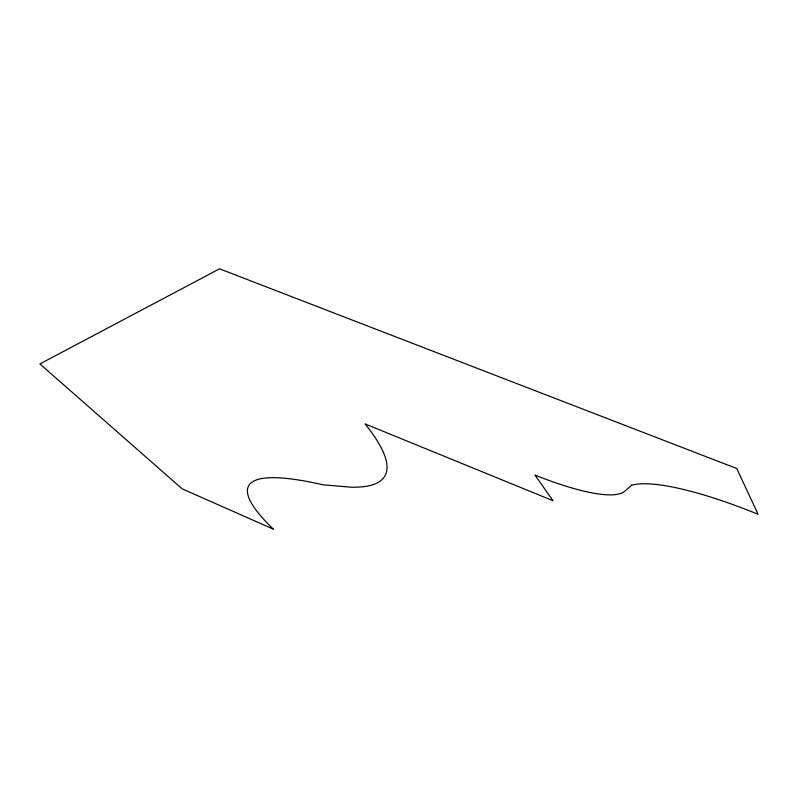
<?xml version="1.0" encoding="UTF-8"?>
<svg xmlns="http://www.w3.org/2000/svg" width="798" height="798" viewBox="0 0 798 798"><rect width="100%" height="100%" fill="white"/><g stroke="black" fill="none" stroke-linecap="round" stroke-linejoin="round"><path stroke-width="1.2" d="M631.627 485.224L624.784 491.209A142.074 31.75 27.1 0 1 534.899 475.049L553.044 500.725L365.095 423.918A487.478 86.024 29.8 0 1 350.781 487.179L323.07 484.815A446.391 65.376 26.3 0 0 273.395 529.174L182.183 488.855L39.9 363.928L219.54 268.826L736.744 468.516L758.1 514.301A174.303 38.075 25.3 0 0 631.627 485.224"/></g></svg>
